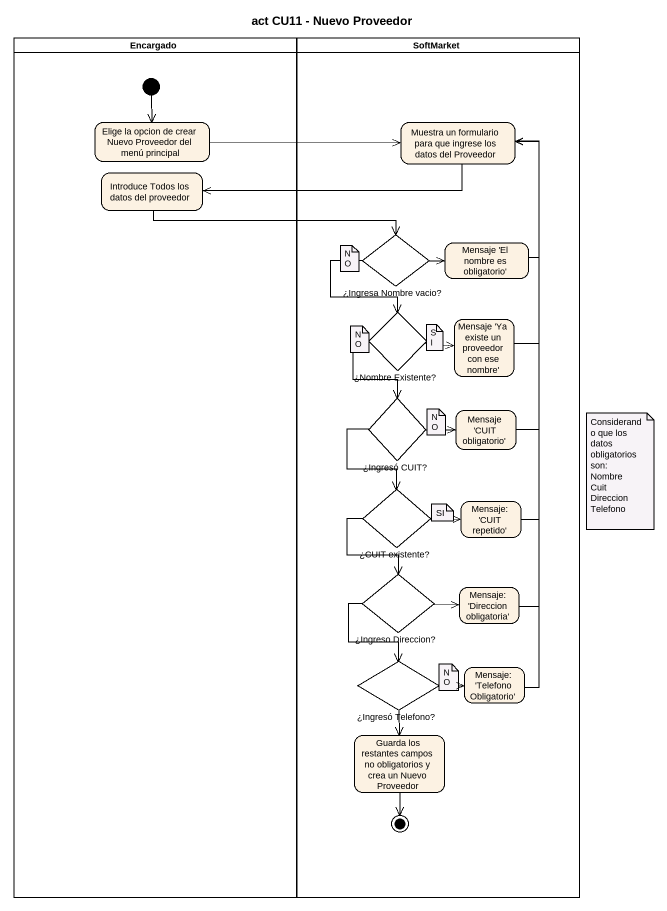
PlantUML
@startuml
title act CU11 - Nuevo Proveedor
hide empty description
state Encargado <<partition>> {
  state "Elige la opcion de crear Nuevo Proveedor del menú principal" as Elige_la_opcion_de_crear
  state "Introduce Todos los datos del proveedor" as Introduce_Todos_los_datos
  [*] --> Elige_la_opcion_de_crear
}
state SoftMarket <<partition>> {
  state "Muestra un formulario para que ingrese los datos del Proveedor" as Muestra_un_formulario_para
  state "¿Ingresa Nombre vacio?" as Ingresa_Nombre_vacio <<choice>>
  state "Mensaje 'El nombre es obligatorio'" as Mensaje_El_nombre_es
  state "¿Nombre Existente?" as Nombre_Existente <<choice>>
  state "Mensaje 'Ya existe un proveedor con ese nombre'" as Mensaje_Ya_existe_un
  state "¿Ingresó CUIT?" as Ingresó_CUIT <<choice>>
  state "Mensaje 'CUIT obligatorio'" as Mensaje_CUIT_obligatorio
  state "¿CUIT existente?" as CUIT_existente <<choice>>
  state "Mensaje: 'CUIT repetido'" as Mensaje_CUIT_repetido
  state "¿Ingreso Direccion?" as Ingreso_Direccion <<choice>>
  state "Mensaje: 'Direccion obligatoria'" as Mensaje_Direccion
  state "¿Ingresó Telefono?" as Ingresó_Telefono <<choice>>
  state "Mensaje: 'Telefono Obligatorio'" as Mensaje_Telefono_Obligatorio
  state "Guarda los restantes campos no obligatorios y crea un Nuevo Proveedor" as Guarda_los_restantes_campos
  Guarda_los_restantes_campos --> [*]
}
Elige_la_opcion_de_crear -right-> Muestra_un_formulario_para
Muestra_un_formulario_para -left-> Introduce_Todos_los_datos
Introduce_Todos_los_datos -right-> Ingresa_Nombre_vacio
Ingresa_Nombre_vacio -right-> Mensaje_El_nombre_es
Ingresa_Nombre_vacio --> Nombre_Existente
Mensaje_El_nombre_es -up-> Muestra_un_formulario_para
Nombre_Existente -right-> Mensaje_Ya_existe_un
Nombre_Existente --> Ingresó_CUIT
Mensaje_Ya_existe_un -up-> Muestra_un_formulario_para
Ingresó_CUIT -right-> Mensaje_CUIT_obligatorio
Ingresó_CUIT --> CUIT_existente
Mensaje_CUIT_obligatorio -up-> Muestra_un_formulario_para
CUIT_existente -right-> Mensaje_CUIT_repetido
CUIT_existente --> Ingreso_Direccion
Mensaje_CUIT_repetido -up-> Muestra_un_formulario_para
Ingreso_Direccion -right-> Mensaje_Direccion
Ingreso_Direccion --> Ingresó_Telefono
Mensaje_Direccion -up-> Muestra_un_formulario_para
Ingresó_Telefono -right-> Mensaje_Telefono_Obligatorio
Ingresó_Telefono --> Guarda_los_restantes_campos
Mensaje_Telefono_Obligatorio -up-> Muestra_un_formulario_para
note as N1
  NO
end note
note as N2
  NO
end note
note as N3
  SI
end note
note as N4
  NO
end note
note as N5
  Considerando que los datos
  obligatorios son:
  Nombre
  Cuit
  Direccion
  Telefono
end note
note as N6
  SI
end note
note as N7
  NO
end note
@enduml
